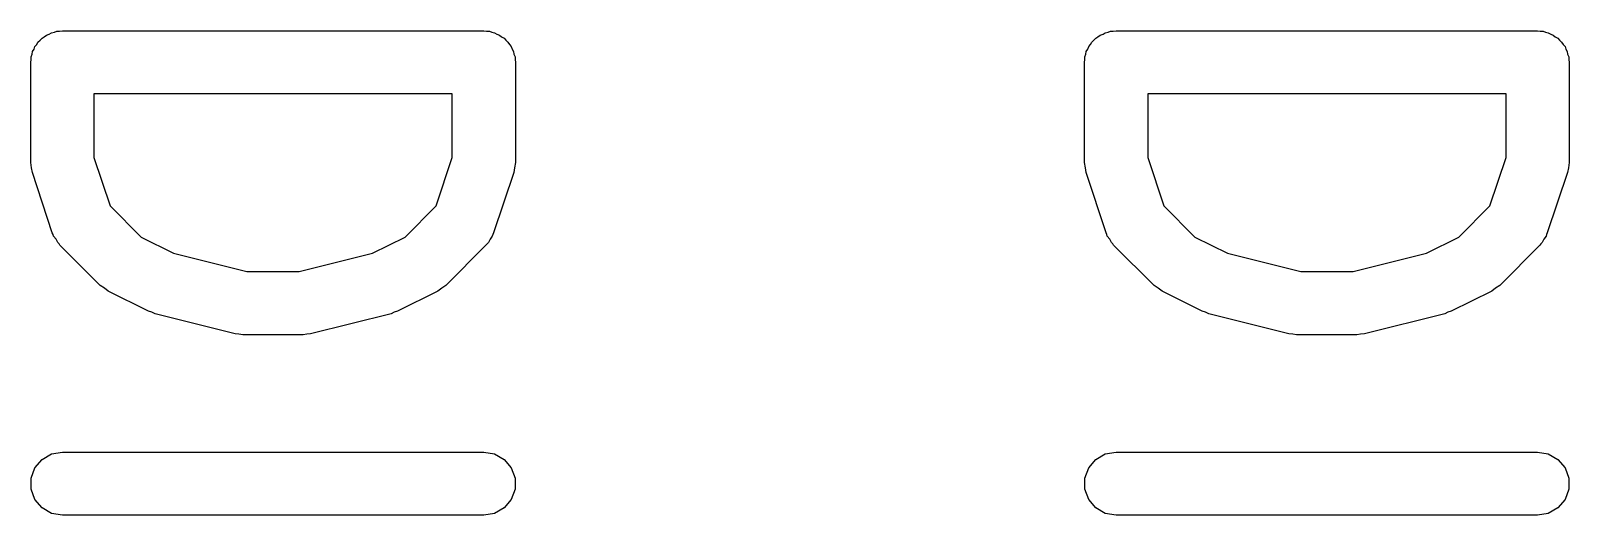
# Model space of a CAD drawing. Extents: x 26 to 276, y -105 to -8.
# Drawn here: x 140.319 to 143.969, y -77.513 to -76.363 of the extents above; entities that cross this region are included whole.
import ezdxf

# ---------------------------------------------------------------- set-up
doc = ezdxf.new("R2010")
doc.units = 0
doc.header["$MEASUREMENT"] = 0
doc.layers.add('BLACK', color=7, linetype='CONTINUOUS')

msp = doc.modelspace()

# ---------------------------------------------------------------- linework, layer by layer
at = {"layer": 'Black'}
for p, q in [((140.333, -76.3958), (140.336, -76.3901)), ((140.336, -76.3901), (140.341, -76.3859)), ((140.341, -76.3859), (140.346, -76.3809)), ((140.346, -76.3809), (140.351, -76.3776)), ((140.351, -76.3776), (140.356, -76.3734)), ((140.356, -76.3734), (140.363, -76.3711)), ((140.363, -76.3711), (140.368, -76.3679)), ((140.368, -76.3679), (140.375, -76.3667)), ((140.375, -76.3667), (140.381, -76.3645)), ((140.381, -76.3645), (140.387, -76.3645)), ((140.387, -76.3645), (140.394, -76.3633)), ((140.394, -76.3633), (141.394, -76.3633)), ((141.394, -76.3633), (141.4, -76.3645)), ((141.4, -76.3645), (141.407, -76.3645)), ((141.407, -76.3645), (141.413, -76.3667)), ((141.413, -76.3667), (141.419, -76.3679)), ((141.419, -76.3679), (141.425, -76.3711)), ((141.425, -76.3711), (141.431, -76.3734)), ((141.431, -76.3734), (141.436, -76.3776)), ((141.436, -76.3776), (141.442, -76.3809)), ((141.442, -76.3809), (141.446, -76.3859)), ((141.446, -76.3859), (141.451, -76.3901)), ((141.451, -76.3901), (141.455, -76.3958)), ((142.833, -76.3958), (142.836, -76.3901)), ((142.836, -76.3901), (142.841, -76.3859)), ((142.841, -76.3859), (142.846, -76.3809)), ((142.846, -76.3809), (142.851, -76.3776)), ((142.851, -76.3776), (142.856, -76.3734)), ((142.856, -76.3734), (142.863, -76.3711)), ((142.863, -76.3711), (142.868, -76.3679)), ((142.868, -76.3679), (142.875, -76.3667)), ((142.875, -76.3667), (142.881, -76.3645)), ((142.881, -76.3645), (142.887, -76.3645)), ((142.887, -76.3645), (142.894, -76.3633)), ((142.894, -76.3633), (143.894, -76.3633)), ((143.894, -76.3633), (143.9, -76.3645)), ((143.9, -76.3645), (143.907, -76.3645)), ((143.907, -76.3645), (143.913, -76.3667)), ((143.913, -76.3667), (143.919, -76.3679)), ((143.919, -76.3679), (143.925, -76.3711)), ((143.925, -76.3711), (143.931, -76.3734)), ((143.931, -76.3734), (143.936, -76.3776)), ((143.936, -76.3776), (143.942, -76.3809)), ((143.942, -76.3809), (143.946, -76.3859)), ((143.946, -76.3859), (143.951, -76.3901)), ((143.951, -76.3901), (143.955, -76.3958)), ((140.32, -76.4253), (140.322, -76.4191)), ((140.32, -76.4319), (140.32, -76.4253)), ((140.322, -76.4191), (140.323, -76.4127)), ((140.323, -76.4127), (140.327, -76.407)), ((140.327, -76.407), (140.329, -76.4008)), ((140.329, -76.4008), (140.333, -76.3958)), ((141.455, -76.3958), (141.459, -76.4008)), ((141.459, -76.4008), (141.461, -76.407)), ((141.461, -76.407), (141.464, -76.4127)), ((141.464, -76.4127), (141.465, -76.4191)), ((141.465, -76.4191), (141.468, -76.4253)), ((141.468, -76.4253), (141.468, -76.4319)), ((142.82, -76.4253), (142.822, -76.4191)), ((142.82, -76.4319), (142.82, -76.4253)), ((142.822, -76.4191), (142.823, -76.4127)), ((142.823, -76.4127), (142.827, -76.407)), ((142.827, -76.407), (142.829, -76.4008)), ((142.829, -76.4008), (142.833, -76.3958)), ((143.955, -76.3958), (143.959, -76.4008)), ((143.959, -76.4008), (143.961, -76.407)), ((143.961, -76.407), (143.964, -76.4127)), ((143.964, -76.4127), (143.965, -76.4191)), ((143.965, -76.4191), (143.968, -76.4253)), ((143.968, -76.4253), (143.968, -76.4319)), ((140.319, -76.4383), (140.32, -76.4319)), ((140.319, -76.6764), (140.319, -76.4383)), ((141.468, -76.4319), (141.469, -76.4383)), ((141.469, -76.4383), (141.469, -76.6764)), ((142.819, -76.4383), (142.82, -76.4319)), ((142.819, -76.6764), (142.819, -76.4383)), ((143.968, -76.4319), (143.969, -76.4383)), ((143.969, -76.4383), (143.969, -76.6764)), ((140.469, -76.5133), (140.469, -76.6643)), ((141.319, -76.5133), (140.469, -76.5133)), ((141.319, -76.6643), (141.319, -76.5133)), ((142.969, -76.5133), (142.969, -76.6643)), ((143.819, -76.5133), (142.969, -76.5133)), ((143.819, -76.6643), (143.819, -76.5133)), ((140.321, -76.6883), (140.319, -76.6764)), ((140.469, -76.6643), (140.507, -76.7788)), ((141.281, -76.7788), (141.319, -76.6643)), ((141.469, -76.6764), (141.467, -76.6883)), ((142.821, -76.6883), (142.819, -76.6764)), ((142.969, -76.6643), (143.007, -76.7788)), ((143.781, -76.7788), (143.819, -76.6643)), ((143.969, -76.6764), (143.967, -76.6883)), ((140.323, -76.7001), (140.321, -76.6883)), ((140.37, -76.843), (140.323, -76.7001)), ((141.465, -76.7001), (141.417, -76.843)), ((141.467, -76.6883), (141.465, -76.7001)), ((142.823, -76.7001), (142.821, -76.6883)), ((142.87, -76.843), (142.823, -76.7001)), ((143.965, -76.7001), (143.917, -76.843)), ((143.967, -76.6883), (143.965, -76.7001)), ((140.507, -76.7788), (140.581, -76.8529)), ((141.207, -76.8529), (141.281, -76.7788)), ((143.007, -76.7788), (143.081, -76.8529)), ((143.707, -76.8529), (143.781, -76.7788)), ((140.372, -76.8468), (140.37, -76.843)), ((140.373, -76.851), (140.372, -76.8468)), ((140.379, -76.8582), (140.373, -76.851)), ((140.383, -76.8659), (140.379, -76.8582)), ((140.386, -76.8688), (140.383, -76.8659)), ((140.388, -76.8723), (140.386, -76.8688)), ((140.581, -76.8529), (140.658, -76.8914)), ((141.13, -76.8914), (141.207, -76.8529)), ((141.402, -76.8688), (141.399, -76.8723)), ((141.405, -76.8659), (141.402, -76.8688)), ((141.409, -76.8582), (141.405, -76.8659)), ((141.414, -76.851), (141.409, -76.8582)), ((141.415, -76.8468), (141.414, -76.851)), ((141.417, -76.843), (141.415, -76.8468)), ((142.872, -76.8468), (142.87, -76.843)), ((142.873, -76.851), (142.872, -76.8468)), ((142.879, -76.8582), (142.873, -76.851)), ((142.883, -76.8659), (142.879, -76.8582)), ((142.886, -76.8688), (142.883, -76.8659)), ((142.888, -76.8723), (142.886, -76.8688)), ((143.081, -76.8529), (143.158, -76.8914)), ((143.63, -76.8914), (143.707, -76.8529)), ((143.902, -76.8688), (143.899, -76.8723)), ((143.905, -76.8659), (143.902, -76.8688)), ((143.909, -76.8582), (143.905, -76.8659)), ((143.914, -76.851), (143.909, -76.8582)), ((143.915, -76.8468), (143.914, -76.851)), ((143.917, -76.843), (143.915, -76.8468)), ((140.484, -76.9676), (140.388, -76.8723)), ((140.658, -76.8914), (140.832, -76.9348)), ((140.956, -76.9348), (141.13, -76.8914)), ((141.399, -76.8723), (141.304, -76.9676)), ((142.984, -76.9676), (142.888, -76.8723)), ((143.158, -76.8914), (143.332, -76.9348)), ((143.456, -76.9348), (143.63, -76.8914)), ((143.899, -76.8723), (143.804, -76.9676)), ((140.832, -76.9348), (140.956, -76.9348)), ((143.332, -76.9348), (143.456, -76.9348)), ((140.494, -76.9744), (140.484, -76.9676)), ((140.503, -76.9816), (140.494, -76.9744)), ((141.294, -76.9744), (141.285, -76.9816)), ((141.304, -76.9676), (141.294, -76.9744)), ((142.994, -76.9744), (142.984, -76.9676)), ((143.003, -76.9816), (142.994, -76.9744)), ((143.794, -76.9744), (143.785, -76.9816)), ((143.804, -76.9676), (143.794, -76.9744)), ((140.598, -77.0292), (140.503, -76.9816)), ((141.285, -76.9816), (141.189, -77.0292)), ((143.098, -77.0292), (143.003, -76.9816)), ((143.785, -76.9816), (143.689, -77.0292)), ((140.606, -77.0316), (140.598, -77.0292)), ((140.614, -77.0349), (140.606, -77.0316)), ((140.804, -77.0825), (140.614, -77.0349)), ((141.174, -77.0349), (140.983, -77.0825)), ((141.181, -77.0316), (141.174, -77.0349)), ((141.189, -77.0292), (141.181, -77.0316)), ((143.106, -77.0316), (143.098, -77.0292)), ((143.114, -77.0349), (143.106, -77.0316)), ((143.304, -77.0825), (143.114, -77.0349)), ((143.674, -77.0349), (143.483, -77.0825)), ((143.681, -77.0316), (143.674, -77.0349)), ((143.689, -77.0292), (143.681, -77.0316)), ((140.813, -77.0832), (140.804, -77.0825)), ((140.822, -77.0848), (140.813, -77.0832)), ((140.965, -77.0848), (140.822, -77.0848)), ((140.974, -77.0832), (140.965, -77.0848)), ((140.983, -77.0825), (140.974, -77.0832)), ((143.313, -77.0832), (143.304, -77.0825)), ((143.322, -77.0848), (143.313, -77.0832)), ((143.465, -77.0848), (143.322, -77.0848)), ((143.474, -77.0832), (143.465, -77.0848)), ((143.483, -77.0825), (143.474, -77.0832)), ((140.346, -77.3809), (140.368, -77.3679)), ((140.368, -77.3679), (140.394, -77.3633)), ((140.394, -77.3633), (141.394, -77.3633)), ((141.394, -77.3633), (141.419, -77.3679)), ((141.419, -77.3679), (141.442, -77.3809)), ((142.846, -77.3809), (142.868, -77.3679)), ((142.868, -77.3679), (142.894, -77.3633)), ((142.894, -77.3633), (143.894, -77.3633)), ((143.894, -77.3633), (143.919, -77.3679)), ((143.919, -77.3679), (143.942, -77.3809)), ((140.32, -77.4253), (140.329, -77.4008)), ((140.329, -77.4008), (140.346, -77.3809)), ((141.442, -77.3809), (141.459, -77.4008)), ((141.459, -77.4008), (141.468, -77.4253)), ((142.82, -77.4253), (142.829, -77.4008)), ((142.829, -77.4008), (142.846, -77.3809)), ((143.942, -77.3809), (143.959, -77.4008)), ((143.959, -77.4008), (143.968, -77.4253)), ((140.32, -77.4514), (140.32, -77.4253)), ((140.329, -77.4758), (140.32, -77.4514)), ((141.468, -77.4514), (141.459, -77.4758)), ((141.468, -77.4253), (141.468, -77.4514)), ((142.82, -77.4514), (142.82, -77.4253)), ((142.829, -77.4758), (142.82, -77.4514)), ((143.968, -77.4514), (143.959, -77.4758)), ((143.968, -77.4253), (143.968, -77.4514)), ((140.346, -77.4958), (140.329, -77.4758)), ((141.459, -77.4758), (141.442, -77.4958)), ((142.846, -77.4958), (142.829, -77.4758)), ((143.959, -77.4758), (143.942, -77.4958)), ((140.368, -77.5088), (140.346, -77.4958)), ((140.394, -77.5133), (140.368, -77.5088)), ((141.394, -77.5133), (140.394, -77.5133)), ((141.419, -77.5088), (141.394, -77.5133)), ((141.442, -77.4958), (141.419, -77.5088)), ((142.868, -77.5088), (142.846, -77.4958)), ((142.894, -77.5133), (142.868, -77.5088)), ((143.894, -77.5133), (142.894, -77.5133)), ((143.919, -77.5088), (143.894, -77.5133)), ((143.942, -77.4958), (143.919, -77.5088))]:
    msp.add_line(p, q, dxfattribs=at)

doc.saveas('drawing.dxf')
